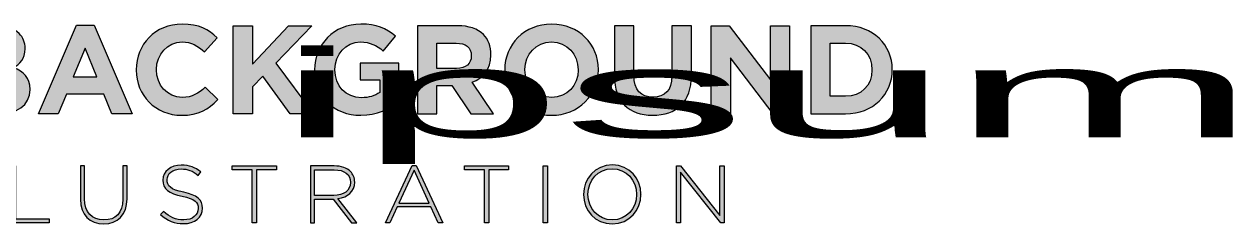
# Model space of a CAD drawing. Header units: inches. Extents: x -4 to 404, y -412 to 4.
# Drawn here: x 198 to 312.9, y -209.5 to -190.5 of the extents above; entities that cross this region are included whole.
import ezdxf

# ---------------------------------------------------------------- set-up
doc = ezdxf.new("R2010")
doc.units = ezdxf.units.IN
doc.header["$MEASUREMENT"] = 0
doc.layers.add('Layer 1', color=7, linetype='Continuous')

# ---------------------------------------------------------------- blocks, each defined once
blk = doc.blocks.new('block 13')
at = {"layer": 'Layer 1', "true_color": 0x8e8e8e}
h = blk.add_hatch(color=252, dxfattribs=at)
h.dxf.hatch_style = 2
edge = h.paths.add_edge_path()
edge.add_spline(control_points=[(191.43, -190.64), (191.43, -190.64), (195.33, -190.64), (195.33, -190.64), (196.29, -190.64), (197.04, -190.9), (197.52, -191.38), (197.91, -191.76), (198.1, -192.23), (198.1, -192.81), (198.1, -192.81), (198.1, -192.83), (198.1, -192.83), (198.1, -193.78), (197.59, -194.31), (196.99, -194.64), (197.96, -195.01), (198.56, -195.58), (198.56, -196.7), (198.56, -196.7), (198.56, -196.73), (198.56, -196.73), (198.56, -198.26), (197.32, -199.03), (195.42, -199.03), (195.42, -199.03), (191.43, -199.03), (191.43, -199.03), (191.43, -199.03), (191.43, -190.64), (191.43, -190.64)], knot_values=[0, 0, 0, 0, 1, 1, 1, 2, 2, 2, 3, 3, 3, 4, 4, 4, 5, 5, 5, 6, 6, 6, 7, 7, 7, 8, 8, 8, 9, 9, 9, 10, 10, 10, 10], degree=3, periodic=1)
edge = h.paths.add_edge_path()
edge.add_spline(control_points=[(194.93, -194.03), (195.75, -194.03), (196.26, -193.77), (196.26, -193.14), (196.26, -193.14), (196.26, -193.12), (196.26, -193.12), (196.26, -192.57), (195.83, -192.25), (195.05, -192.25), (195.05, -192.25), (193.23, -192.25), (193.23, -192.25), (193.23, -192.25), (193.23, -194.03), (193.23, -194.03), (193.23, -194.03), (194.93, -194.03), (194.93, -194.03)], knot_values=[0, 0, 0, 0, 1, 1, 1, 2, 2, 2, 3, 3, 3, 4, 4, 4, 5, 5, 5, 6, 6, 6, 6], degree=3, periodic=1)
edge = h.paths.add_edge_path()
edge.add_spline(control_points=[(195.42, -197.41), (196.24, -197.41), (196.73, -197.12), (196.73, -196.5), (196.73, -196.5), (196.73, -196.48), (196.73, -196.48), (196.73, -195.91), (196.31, -195.56), (195.36, -195.56), (195.36, -195.56), (193.23, -195.56), (193.23, -195.56), (193.23, -195.56), (193.23, -197.41), (193.23, -197.41), (193.23, -197.41), (195.42, -197.41), (195.42, -197.41)], knot_values=[0, 0, 0, 0, 1, 1, 1, 2, 2, 2, 3, 3, 3, 4, 4, 4, 5, 5, 5, 6, 6, 6, 6], degree=3, periodic=1)
h = blk.add_hatch(color=252, dxfattribs=at)
h.dxf.hatch_style = 2
h.paths.add_polyline_path([(202.97, -190.58), (204.67, -190.58), (208.27, -199.03), (206.34, -199.03), (205.57, -197.15), (202.02, -197.15), (201.25, -199.03), (199.37, -199.03)])
h.paths.add_polyline_path([(204.91, -195.52), (203.8, -192.79), (202.68, -195.52)])
h = blk.add_hatch(color=252, dxfattribs=at)
h.dxf.hatch_style = 2
edge = h.paths.add_edge_path()
edge.add_spline(control_points=[(208.66, -194.86), (208.66, -194.86), (208.66, -194.83), (208.66, -194.83), (208.66, -192.45), (210.46, -190.49), (213.04, -190.49), (214.62, -190.49), (215.57, -191.02), (216.35, -191.79), (216.35, -191.79), (215.17, -193.14), (215.17, -193.14), (214.52, -192.55), (213.87, -192.19), (213.03, -192.19), (211.61, -192.19), (210.59, -193.37), (210.59, -194.81), (210.59, -194.81), (210.59, -194.83), (210.59, -194.83), (210.59, -196.27), (211.59, -197.47), (213.03, -197.47), (213.99, -197.47), (214.57, -197.09), (215.23, -196.49), (215.23, -196.49), (216.41, -197.68), (216.41, -197.68), (215.54, -198.6), (214.58, -199.17), (212.97, -199.17), (210.5, -199.17), (208.66, -197.27), (208.66, -194.86)], knot_values=[0, 0, 0, 0, 1, 1, 1, 2, 2, 2, 3, 3, 3, 4, 4, 4, 5, 5, 5, 6, 6, 6, 7, 7, 7, 8, 8, 8, 9, 9, 9, 10, 10, 10, 11, 11, 11, 12, 12, 12, 12], degree=3, periodic=1)
h = blk.add_hatch(color=252, dxfattribs=at)
h.dxf.hatch_style = 2
h.paths.add_polyline_path([(217.89, -190.64), (219.73, -190.64), (219.73, -194.31), (223.14, -190.64), (225.37, -190.64), (221.95, -194.2), (225.53, -199.03), (223.31, -199.03), (220.71, -195.46), (219.73, -196.46), (219.73, -199.03), (217.89, -199.03)])
h = blk.add_hatch(color=252, dxfattribs=at)
h.dxf.hatch_style = 2
edge = h.paths.add_edge_path()
edge.add_spline(control_points=[(225.62, -194.86), (225.62, -194.86), (225.62, -194.83), (225.62, -194.83), (225.62, -192.45), (227.48, -190.49), (230.02, -190.49), (231.53, -190.49), (232.44, -190.9), (233.32, -191.64), (233.32, -191.64), (232.15, -193.05), (232.15, -193.05), (231.5, -192.51), (230.93, -192.19), (229.96, -192.19), (228.61, -192.19), (227.55, -193.38), (227.55, -194.81), (227.55, -194.81), (227.55, -194.83), (227.55, -194.83), (227.55, -196.37), (228.6, -197.5), (230.09, -197.5), (230.76, -197.5), (231.36, -197.33), (231.83, -196.99), (231.83, -196.99), (231.83, -195.79), (231.83, -195.79), (231.83, -195.79), (229.97, -195.79), (229.97, -195.79), (229.97, -195.79), (229.97, -194.2), (229.97, -194.2), (229.97, -194.2), (233.62, -194.2), (233.62, -194.2), (233.62, -194.2), (233.62, -197.84), (233.62, -197.84), (232.75, -198.57), (231.56, -199.17), (230.03, -199.17), (227.42, -199.17), (225.62, -197.34), (225.62, -194.86)], knot_values=[0, 0, 0, 0, 1, 1, 1, 2, 2, 2, 3, 3, 3, 4, 4, 4, 5, 5, 5, 6, 6, 6, 7, 7, 7, 8, 8, 8, 9, 9, 9, 10, 10, 10, 11, 11, 11, 12, 12, 12, 13, 13, 13, 14, 14, 14, 15, 15, 15, 16, 16, 16, 16], degree=3, periodic=1)
h = blk.add_hatch(color=252, dxfattribs=at)
h.dxf.hatch_style = 2
edge = h.paths.add_edge_path()
edge.add_spline(control_points=[(235.4, -190.64), (235.4, -190.64), (239.23, -190.64), (239.23, -190.64), (240.3, -190.64), (241.13, -190.94), (241.68, -191.49), (242.15, -191.95), (242.4, -192.61), (242.4, -193.41), (242.4, -193.41), (242.4, -193.43), (242.4, -193.43), (242.4, -194.78), (241.67, -195.64), (240.6, -196.03), (240.6, -196.03), (242.65, -199.03), (242.65, -199.03), (242.65, -199.03), (240.49, -199.03), (240.49, -199.03), (240.49, -199.03), (238.69, -196.34), (238.69, -196.34), (238.69, -196.34), (238.67, -196.34), (238.67, -196.34), (238.67, -196.34), (237.24, -196.34), (237.24, -196.34), (237.24, -196.34), (237.24, -199.03), (237.24, -199.03), (237.24, -199.03), (235.4, -199.03), (235.4, -199.03), (235.4, -199.03), (235.4, -190.64), (235.4, -190.64)], knot_values=[0, 0, 0, 0, 1, 1, 1, 2, 2, 2, 3, 3, 3, 4, 4, 4, 5, 5, 5, 6, 6, 6, 7, 7, 7, 8, 8, 8, 9, 9, 9, 10, 10, 10, 11, 11, 11, 12, 12, 12, 13, 13, 13, 13], degree=3, periodic=1)
edge = h.paths.add_edge_path()
edge.add_spline(control_points=[(239.11, -194.71), (240.01, -194.71), (240.53, -194.23), (240.53, -193.53), (240.53, -193.53), (240.53, -193.5), (240.53, -193.5), (240.53, -192.71), (239.98, -192.3), (239.08, -192.3), (239.08, -192.3), (237.24, -192.3), (237.24, -192.3), (237.24, -192.3), (237.24, -194.71), (237.24, -194.71), (237.24, -194.71), (239.11, -194.71), (239.11, -194.71)], knot_values=[0, 0, 0, 0, 1, 1, 1, 2, 2, 2, 3, 3, 3, 4, 4, 4, 5, 5, 5, 6, 6, 6, 6], degree=3, periodic=1)
h = blk.add_hatch(color=252, dxfattribs=at)
h.dxf.hatch_style = 2
edge = h.paths.add_edge_path()
edge.add_spline(control_points=[(243.7, -194.86), (243.7, -194.86), (243.7, -194.83), (243.7, -194.83), (243.7, -192.45), (245.58, -190.49), (248.17, -190.49), (250.76, -190.49), (252.62, -192.42), (252.62, -194.81), (252.62, -194.81), (252.62, -194.83), (252.62, -194.83), (252.62, -197.22), (250.74, -199.17), (248.15, -199.17), (245.56, -199.17), (243.7, -197.24), (243.7, -194.86)], knot_values=[0, 0, 0, 0, 1, 1, 1, 2, 2, 2, 3, 3, 3, 4, 4, 4, 5, 5, 5, 6, 6, 6, 6], degree=3, periodic=1)
edge = h.paths.add_edge_path()
edge.add_spline(control_points=[(250.69, -194.86), (250.69, -194.86), (250.69, -194.83), (250.69, -194.83), (250.69, -193.39), (249.64, -192.19), (248.15, -192.19), (246.66, -192.19), (245.63, -193.37), (245.63, -194.81), (245.63, -194.81), (245.63, -194.83), (245.63, -194.83), (245.63, -196.27), (246.69, -197.47), (248.17, -197.47), (249.66, -197.47), (250.69, -196.3), (250.69, -194.86)], knot_values=[0, 0, 0, 0, 1, 1, 1, 2, 2, 2, 3, 3, 3, 4, 4, 4, 5, 5, 5, 6, 6, 6, 6], degree=3, periodic=1)
h = blk.add_hatch(color=252, dxfattribs=at)
h.dxf.hatch_style = 2
edge = h.paths.add_edge_path()
edge.add_spline(control_points=[(254.14, -195.43), (254.14, -195.43), (254.14, -190.64), (254.14, -190.64), (254.14, -190.64), (255.99, -190.64), (255.99, -190.64), (255.99, -190.64), (255.99, -195.38), (255.99, -195.38), (255.99, -196.75), (256.67, -197.46), (257.8, -197.46), (258.92, -197.46), (259.61, -196.78), (259.61, -195.44), (259.61, -195.44), (259.61, -190.64), (259.61, -190.64), (259.61, -190.64), (261.46, -190.64), (261.46, -190.64), (261.46, -190.64), (261.46, -195.37), (261.46, -195.37), (261.46, -197.92), (260.03, -199.16), (257.77, -199.16), (255.52, -199.16), (254.14, -197.9), (254.14, -195.43)], knot_values=[0, 0, 0, 0, 1, 1, 1, 2, 2, 2, 3, 3, 3, 4, 4, 4, 5, 5, 5, 6, 6, 6, 7, 7, 7, 8, 8, 8, 9, 9, 9, 10, 10, 10, 10], degree=3, periodic=1)
h = blk.add_hatch(color=252, dxfattribs=at)
h.dxf.hatch_style = 2
h.paths.add_polyline_path([(263.34, -190.64), (265.05, -190.64), (268.98, -195.8), (268.98, -190.64), (270.8, -190.64), (270.8, -199.03), (269.23, -199.03), (265.17, -193.69), (265.17, -199.03), (263.34, -199.03)])
h = blk.add_hatch(color=252, dxfattribs=at)
h.dxf.hatch_style = 2
edge = h.paths.add_edge_path()
edge.add_spline(control_points=[(272.82, -190.64), (272.82, -190.64), (276.1, -190.64), (276.1, -190.64), (278.74, -190.64), (280.56, -192.45), (280.56, -194.81), (280.56, -194.81), (280.56, -194.83), (280.56, -194.83), (280.56, -197.2), (278.74, -199.03), (276.1, -199.03), (276.1, -199.03), (272.82, -199.03), (272.82, -199.03), (272.82, -199.03), (272.82, -190.64), (272.82, -190.64)], knot_values=[0, 0, 0, 0, 1, 1, 1, 2, 2, 2, 3, 3, 3, 4, 4, 4, 5, 5, 5, 6, 6, 6, 6], degree=3, periodic=1)
edge = h.paths.add_edge_path()
edge.add_spline(control_points=[(276.1, -197.36), (277.61, -197.36), (278.63, -196.34), (278.63, -194.86), (278.63, -194.86), (278.63, -194.83), (278.63, -194.83), (278.63, -193.35), (277.61, -192.3), (276.1, -192.3), (276.1, -192.3), (274.67, -192.3), (274.67, -192.3), (274.67, -192.3), (274.67, -197.36), (274.67, -197.36), (274.67, -197.36), (276.1, -197.36), (276.1, -197.36)], knot_values=[0, 0, 0, 0, 1, 1, 1, 2, 2, 2, 3, 3, 3, 4, 4, 4, 5, 5, 5, 6, 6, 6, 6], degree=3, periodic=1)
at = {"layer": 'Layer 1', "lineweight": 0}
for points in [[(202.97, -190.58), (204.67, -190.58), (208.27, -199.03), (206.34, -199.03), (205.57, -197.15), (202.02, -197.15), (201.25, -199.03), (199.37, -199.03), (202.97, -190.58)], [(217.89, -190.64), (219.73, -190.64), (219.73, -194.31), (223.14, -190.64), (225.37, -190.64), (221.95, -194.2), (225.53, -199.03), (223.31, -199.03), (220.71, -195.46), (219.73, -196.46), (219.73, -199.03), (217.89, -199.03), (217.89, -190.64)], [(263.34, -190.64), (265.05, -190.64), (268.98, -195.8), (268.98, -190.64), (270.8, -190.64), (270.8, -199.03), (269.23, -199.03), (265.17, -193.69), (265.17, -199.03), (263.34, -199.03), (263.34, -190.64)], [(204.91, -195.52), (203.8, -192.79), (202.68, -195.52), (204.91, -195.52)]]:
    blk.add_lwpolyline(points, dxfattribs=at)
for points, knots in [([(191.43, -190.64), (191.43, -190.64), (195.33, -190.64), (195.33, -190.64), (196.29, -190.64), (197.04, -190.9), (197.52, -191.38), (197.91, -191.76), (198.1, -192.23), (198.1, -192.81), (198.1, -192.81), (198.1, -192.83), (198.1, -192.83), (198.1, -193.78), (197.59, -194.31), (196.99, -194.64), (197.96, -195.01), (198.56, -195.58), (198.56, -196.7), (198.56, -196.7), (198.56, -196.73), (198.56, -196.73), (198.56, -198.26), (197.32, -199.03), (195.42, -199.03), (195.42, -199.03), (191.43, -199.03), (191.43, -199.03), (191.43, -199.03), (191.43, -190.64), (191.43, -190.64)], [0, 0, 0, 0, 1, 1, 1, 2, 2, 2, 3, 3, 3, 4, 4, 4, 5, 5, 5, 6, 6, 6, 7, 7, 7, 8, 8, 8, 9, 9, 9, 10, 10, 10, 10]), ([(208.66, -194.86), (208.66, -194.86), (208.66, -194.83), (208.66, -194.83), (208.66, -192.45), (210.46, -190.49), (213.04, -190.49), (214.62, -190.49), (215.57, -191.02), (216.35, -191.79), (216.35, -191.79), (215.17, -193.14), (215.17, -193.14), (214.52, -192.55), (213.87, -192.19), (213.03, -192.19), (211.61, -192.19), (210.59, -193.37), (210.59, -194.81), (210.59, -194.81), (210.59, -194.83), (210.59, -194.83), (210.59, -196.27), (211.59, -197.47), (213.03, -197.47), (213.99, -197.47), (214.57, -197.09), (215.23, -196.49), (215.23, -196.49), (216.41, -197.68), (216.41, -197.68), (215.54, -198.6), (214.58, -199.17), (212.97, -199.17), (210.5, -199.17), (208.66, -197.27), (208.66, -194.86)], [0, 0, 0, 0, 1, 1, 1, 2, 2, 2, 3, 3, 3, 4, 4, 4, 5, 5, 5, 6, 6, 6, 7, 7, 7, 8, 8, 8, 9, 9, 9, 10, 10, 10, 11, 11, 11, 12, 12, 12, 12]), ([(225.62, -194.86), (225.62, -194.86), (225.62, -194.83), (225.62, -194.83), (225.62, -192.45), (227.48, -190.49), (230.02, -190.49), (231.53, -190.49), (232.44, -190.9), (233.32, -191.64), (233.32, -191.64), (232.15, -193.05), (232.15, -193.05), (231.5, -192.51), (230.93, -192.19), (229.96, -192.19), (228.61, -192.19), (227.55, -193.38), (227.55, -194.81), (227.55, -194.81), (227.55, -194.83), (227.55, -194.83), (227.55, -196.37), (228.6, -197.5), (230.09, -197.5), (230.76, -197.5), (231.36, -197.33), (231.83, -196.99), (231.83, -196.99), (231.83, -195.79), (231.83, -195.79), (231.83, -195.79), (229.97, -195.79), (229.97, -195.79), (229.97, -195.79), (229.97, -194.2), (229.97, -194.2), (229.97, -194.2), (233.62, -194.2), (233.62, -194.2), (233.62, -194.2), (233.62, -197.84), (233.62, -197.84), (232.75, -198.57), (231.56, -199.17), (230.03, -199.17), (227.42, -199.17), (225.62, -197.34), (225.62, -194.86)], [0, 0, 0, 0, 1, 1, 1, 2, 2, 2, 3, 3, 3, 4, 4, 4, 5, 5, 5, 6, 6, 6, 7, 7, 7, 8, 8, 8, 9, 9, 9, 10, 10, 10, 11, 11, 11, 12, 12, 12, 13, 13, 13, 14, 14, 14, 15, 15, 15, 16, 16, 16, 16]), ([(235.4, -190.64), (235.4, -190.64), (239.23, -190.64), (239.23, -190.64), (240.3, -190.64), (241.13, -190.94), (241.68, -191.49), (242.15, -191.95), (242.4, -192.61), (242.4, -193.41), (242.4, -193.41), (242.4, -193.43), (242.4, -193.43), (242.4, -194.78), (241.67, -195.64), (240.6, -196.03), (240.6, -196.03), (242.65, -199.03), (242.65, -199.03), (242.65, -199.03), (240.49, -199.03), (240.49, -199.03), (240.49, -199.03), (238.69, -196.34), (238.69, -196.34), (238.69, -196.34), (238.67, -196.34), (238.67, -196.34), (238.67, -196.34), (237.24, -196.34), (237.24, -196.34), (237.24, -196.34), (237.24, -199.03), (237.24, -199.03), (237.24, -199.03), (235.4, -199.03), (235.4, -199.03), (235.4, -199.03), (235.4, -190.64), (235.4, -190.64)], [0, 0, 0, 0, 1, 1, 1, 2, 2, 2, 3, 3, 3, 4, 4, 4, 5, 5, 5, 6, 6, 6, 7, 7, 7, 8, 8, 8, 9, 9, 9, 10, 10, 10, 11, 11, 11, 12, 12, 12, 13, 13, 13, 13]), ([(243.7, -194.86), (243.7, -194.86), (243.7, -194.83), (243.7, -194.83), (243.7, -192.45), (245.58, -190.49), (248.17, -190.49), (250.76, -190.49), (252.62, -192.42), (252.62, -194.81), (252.62, -194.81), (252.62, -194.83), (252.62, -194.83), (252.62, -197.22), (250.74, -199.17), (248.15, -199.17), (245.56, -199.17), (243.7, -197.24), (243.7, -194.86)], [0, 0, 0, 0, 1, 1, 1, 2, 2, 2, 3, 3, 3, 4, 4, 4, 5, 5, 5, 6, 6, 6, 6]), ([(254.14, -195.43), (254.14, -195.43), (254.14, -190.64), (254.14, -190.64), (254.14, -190.64), (255.99, -190.64), (255.99, -190.64), (255.99, -190.64), (255.99, -195.38), (255.99, -195.38), (255.99, -196.75), (256.67, -197.46), (257.8, -197.46), (258.92, -197.46), (259.61, -196.78), (259.61, -195.44), (259.61, -195.44), (259.61, -190.64), (259.61, -190.64), (259.61, -190.64), (261.46, -190.64), (261.46, -190.64), (261.46, -190.64), (261.46, -195.37), (261.46, -195.37), (261.46, -197.92), (260.03, -199.16), (257.77, -199.16), (255.52, -199.16), (254.14, -197.9), (254.14, -195.43)], [0, 0, 0, 0, 1, 1, 1, 2, 2, 2, 3, 3, 3, 4, 4, 4, 5, 5, 5, 6, 6, 6, 7, 7, 7, 8, 8, 8, 9, 9, 9, 10, 10, 10, 10]), ([(272.82, -190.64), (272.82, -190.64), (276.1, -190.64), (276.1, -190.64), (278.74, -190.64), (280.56, -192.45), (280.56, -194.81), (280.56, -194.81), (280.56, -194.83), (280.56, -194.83), (280.56, -197.2), (278.74, -199.03), (276.1, -199.03), (276.1, -199.03), (272.82, -199.03), (272.82, -199.03), (272.82, -199.03), (272.82, -190.64), (272.82, -190.64)], [0, 0, 0, 0, 1, 1, 1, 2, 2, 2, 3, 3, 3, 4, 4, 4, 5, 5, 5, 6, 6, 6, 6]), ([(239.11, -194.71), (240.01, -194.71), (240.53, -194.23), (240.53, -193.53), (240.53, -193.53), (240.53, -193.5), (240.53, -193.5), (240.53, -192.71), (239.98, -192.3), (239.08, -192.3), (239.08, -192.3), (237.24, -192.3), (237.24, -192.3), (237.24, -192.3), (237.24, -194.71), (237.24, -194.71), (237.24, -194.71), (239.11, -194.71), (239.11, -194.71)], [0, 0, 0, 0, 1, 1, 1, 2, 2, 2, 3, 3, 3, 4, 4, 4, 5, 5, 5, 6, 6, 6, 6]), ([(250.69, -194.86), (250.69, -194.86), (250.69, -194.83), (250.69, -194.83), (250.69, -193.39), (249.64, -192.19), (248.15, -192.19), (246.66, -192.19), (245.63, -193.37), (245.63, -194.81), (245.63, -194.81), (245.63, -194.83), (245.63, -194.83), (245.63, -196.27), (246.69, -197.47), (248.17, -197.47), (249.66, -197.47), (250.69, -196.3), (250.69, -194.86)], [0, 0, 0, 0, 1, 1, 1, 2, 2, 2, 3, 3, 3, 4, 4, 4, 5, 5, 5, 6, 6, 6, 6]), ([(276.1, -197.36), (277.61, -197.36), (278.63, -196.34), (278.63, -194.86), (278.63, -194.86), (278.63, -194.83), (278.63, -194.83), (278.63, -193.35), (277.61, -192.3), (276.1, -192.3), (276.1, -192.3), (274.67, -192.3), (274.67, -192.3), (274.67, -192.3), (274.67, -197.36), (274.67, -197.36), (274.67, -197.36), (276.1, -197.36), (276.1, -197.36)], [0, 0, 0, 0, 1, 1, 1, 2, 2, 2, 3, 3, 3, 4, 4, 4, 5, 5, 5, 6, 6, 6, 6])]:
    blk.add_open_spline(points, degree=3, knots=knots, dxfattribs=at)
blk = doc.blocks.new('block 14')
at = {"layer": 'Layer 1', "true_color": 0x8e8e8e}
h = blk.add_hatch(color=252, dxfattribs=at)
h.dxf.hatch_style = 2
h.paths.add_polyline_path([(196.78, -203.99), (197.18, -203.99), (197.18, -209.04), (200.37, -209.04), (200.37, -209.42), (196.78, -209.42)])
h = blk.add_hatch(color=252, dxfattribs=at)
h.dxf.hatch_style = 2
edge = h.paths.add_edge_path()
edge.add_spline(control_points=[(203.35, -207.16), (203.35, -207.16), (203.35, -203.99), (203.35, -203.99), (203.35, -203.99), (203.75, -203.99), (203.75, -203.99), (203.75, -203.99), (203.75, -207.12), (203.75, -207.12), (203.75, -208.4), (204.44, -209.14), (205.59, -209.14), (206.69, -209.14), (207.39, -208.47), (207.39, -207.16), (207.39, -207.16), (207.39, -203.99), (207.39, -203.99), (207.39, -203.99), (207.79, -203.99), (207.79, -203.99), (207.79, -203.99), (207.79, -207.11), (207.79, -207.11), (207.79, -208.67), (206.89, -209.5), (205.57, -209.5), (204.27, -209.5), (203.35, -208.68), (203.35, -207.16)], knot_values=[0, 0, 0, 0, 1, 1, 1, 2, 2, 2, 3, 3, 3, 4, 4, 4, 5, 5, 5, 6, 6, 6, 7, 7, 7, 8, 8, 8, 9, 9, 9, 10, 10, 10, 10], degree=3, periodic=1)
h = blk.add_hatch(color=252, dxfattribs=at)
h.dxf.hatch_style = 2
edge = h.paths.add_edge_path()
edge.add_spline(control_points=[(210.98, -208.62), (210.98, -208.62), (211.25, -208.32), (211.25, -208.32), (211.84, -208.87), (212.4, -209.13), (213.19, -209.13), (214.01, -209.13), (214.56, -208.67), (214.56, -208.05), (214.56, -208.05), (214.56, -208.04), (214.56, -208.04), (214.56, -207.46), (214.26, -207.13), (213.03, -206.88), (211.73, -206.62), (211.2, -206.18), (211.2, -205.35), (211.2, -205.35), (211.2, -205.34), (211.2, -205.34), (211.2, -204.53), (211.94, -203.91), (212.94, -203.91), (213.74, -203.91), (214.26, -204.13), (214.81, -204.57), (214.81, -204.57), (214.55, -204.89), (214.55, -204.89), (214.04, -204.45), (213.53, -204.28), (212.93, -204.28), (212.13, -204.28), (211.6, -204.73), (211.6, -205.3), (211.6, -205.3), (211.6, -205.31), (211.6, -205.31), (211.6, -205.89), (211.9, -206.24), (213.19, -206.5), (214.44, -206.76), (214.97, -207.21), (214.97, -208), (214.97, -208), (214.97, -208.01), (214.97, -208.01), (214.97, -208.89), (214.22, -209.49), (213.17, -209.49), (212.3, -209.49), (211.64, -209.21), (210.98, -208.62)], knot_values=[0, 0, 0, 0, 1, 1, 1, 2, 2, 2, 3, 3, 3, 4, 4, 4, 5, 5, 5, 6, 6, 6, 7, 7, 7, 8, 8, 8, 9, 9, 9, 10, 10, 10, 11, 11, 11, 12, 12, 12, 13, 13, 13, 14, 14, 14, 15, 15, 15, 16, 16, 16, 17, 17, 17, 18, 18, 18, 18], degree=3, periodic=1)
h = blk.add_hatch(color=252, dxfattribs=at)
h.dxf.hatch_style = 2
h.paths.add_polyline_path([(219.69, -204.36), (217.8, -204.36), (217.8, -203.99), (221.99, -203.99), (221.99, -204.36), (220.1, -204.36), (220.1, -209.42), (219.69, -209.42)])
h = blk.add_hatch(color=252, dxfattribs=at)
h.dxf.hatch_style = 2
edge = h.paths.add_edge_path()
edge.add_spline(control_points=[(225.22, -203.99), (225.22, -203.99), (227.5, -203.99), (227.5, -203.99), (228.17, -203.99), (228.7, -204.2), (229.03, -204.52), (229.28, -204.78), (229.44, -205.14), (229.44, -205.53), (229.44, -205.53), (229.44, -205.55), (229.44, -205.55), (229.44, -206.45), (228.77, -206.97), (227.85, -207.1), (227.85, -207.1), (229.64, -209.42), (229.64, -209.42), (229.64, -209.42), (229.13, -209.42), (229.13, -209.42), (229.13, -209.42), (227.4, -207.17), (227.4, -207.17), (227.4, -207.17), (227.39, -207.17), (227.39, -207.17), (227.39, -207.17), (225.63, -207.17), (225.63, -207.17), (225.63, -207.17), (225.63, -209.42), (225.63, -209.42), (225.63, -209.42), (225.22, -209.42), (225.22, -209.42), (225.22, -209.42), (225.22, -203.99), (225.22, -203.99)], knot_values=[0, 0, 0, 0, 1, 1, 1, 2, 2, 2, 3, 3, 3, 4, 4, 4, 5, 5, 5, 6, 6, 6, 7, 7, 7, 8, 8, 8, 9, 9, 9, 10, 10, 10, 11, 11, 11, 12, 12, 12, 13, 13, 13, 13], degree=3, periodic=1)
edge = h.paths.add_edge_path()
edge.add_spline(control_points=[(227.45, -206.8), (228.36, -206.8), (229.04, -206.35), (229.04, -205.56), (229.04, -205.56), (229.04, -205.55), (229.04, -205.55), (229.04, -204.82), (228.46, -204.36), (227.48, -204.36), (227.48, -204.36), (225.63, -204.36), (225.63, -204.36), (225.63, -204.36), (225.63, -206.8), (225.63, -206.8), (225.63, -206.8), (227.45, -206.8), (227.45, -206.8)], knot_values=[0, 0, 0, 0, 1, 1, 1, 2, 2, 2, 3, 3, 3, 4, 4, 4, 5, 5, 5, 6, 6, 6, 6], degree=3, periodic=1)
h = blk.add_hatch(color=252, dxfattribs=at)
h.dxf.hatch_style = 2
h.paths.add_polyline_path([(234.9, -203.95), (235.29, -203.95), (237.81, -209.42), (237.37, -209.42), (236.68, -207.9), (233.48, -207.9), (232.79, -209.42), (232.37, -209.42)])
h.paths.add_polyline_path([(236.51, -207.53), (235.09, -204.39), (233.65, -207.53)])
h = blk.add_hatch(color=252, dxfattribs=at)
h.dxf.hatch_style = 2
h.paths.add_polyline_path([(241.78, -204.36), (239.89, -204.36), (239.89, -203.99), (244.07, -203.99), (244.07, -204.36), (242.18, -204.36), (242.18, -209.42), (241.78, -209.42)])
h = blk.add_hatch(color=252, dxfattribs=at)
h.dxf.hatch_style = 2
h.paths.add_polyline_path([(247.36, -203.99), (247.77, -203.99), (247.77, -209.42), (247.36, -209.42)])
h = blk.add_hatch(color=252, dxfattribs=at)
h.dxf.hatch_style = 2
edge = h.paths.add_edge_path()
edge.add_spline(control_points=[(251.2, -206.72), (251.2, -206.72), (251.2, -206.7), (251.2, -206.7), (251.2, -205.22), (252.3, -203.9), (253.94, -203.9), (255.58, -203.9), (256.66, -205.21), (256.66, -206.69), (256.67, -206.69), (256.67, -206.69), (256.66, -206.7), (256.66, -208.18), (255.57, -209.51), (253.93, -209.51), (252.28, -209.51), (251.2, -208.2), (251.2, -206.72)], knot_values=[0, 0, 0, 0, 1, 1, 1, 2, 2, 2, 3, 3, 3, 4, 4, 4, 5, 5, 5, 6, 6, 6, 6], degree=3, periodic=1)
edge = h.paths.add_edge_path()
edge.add_spline(control_points=[(256.24, -206.72), (256.24, -206.72), (256.24, -206.7), (256.24, -206.7), (256.24, -205.36), (255.27, -204.26), (253.93, -204.26), (252.58, -204.26), (251.62, -205.35), (251.62, -206.69), (251.62, -206.69), (251.62, -206.7), (251.62, -206.7), (251.62, -208.04), (252.6, -209.14), (253.94, -209.14), (255.28, -209.14), (256.24, -208.06), (256.24, -206.72)], knot_values=[0, 0, 0, 0, 1, 1, 1, 2, 2, 2, 3, 3, 3, 4, 4, 4, 5, 5, 5, 6, 6, 6, 6], degree=3, periodic=1)
h = blk.add_hatch(color=252, dxfattribs=at)
h.dxf.hatch_style = 2
h.paths.add_polyline_path([(260.04, -203.99), (260.42, -203.99), (264.17, -208.71), (264.17, -203.99), (264.56, -203.99), (264.56, -209.42), (264.25, -209.42), (260.43, -204.59), (260.43, -209.42), (260.04, -209.42)])
at = {"layer": 'Layer 1', "lineweight": 0}
for points in [[(196.78, -203.99), (197.18, -203.99), (197.18, -209.04), (200.37, -209.04), (200.37, -209.42), (196.78, -209.42), (196.78, -203.99)], [(219.69, -204.36), (217.8, -204.36), (217.8, -203.99), (221.99, -203.99), (221.99, -204.36), (220.1, -204.36), (220.1, -209.42), (219.69, -209.42), (219.69, -204.36)], [(234.9, -203.95), (235.29, -203.95), (237.81, -209.42), (237.37, -209.42), (236.68, -207.9), (233.48, -207.9), (232.79, -209.42), (232.37, -209.42), (234.9, -203.95)], [(236.51, -207.53), (235.09, -204.39), (233.65, -207.53), (236.51, -207.53)], [(241.78, -204.36), (239.89, -204.36), (239.89, -203.99), (244.07, -203.99), (244.07, -204.36), (242.18, -204.36), (242.18, -209.42), (241.78, -209.42), (241.78, -204.36)], [(247.36, -203.99), (247.77, -203.99), (247.77, -209.42), (247.36, -209.42), (247.36, -203.99)], [(260.04, -203.99), (260.42, -203.99), (264.17, -208.71), (264.17, -203.99), (264.56, -203.99), (264.56, -209.42), (264.25, -209.42), (260.43, -204.59), (260.43, -209.42), (260.04, -209.42), (260.04, -203.99)]]:
    blk.add_lwpolyline(points, dxfattribs=at)
for points, knots in [([(203.35, -207.16), (203.35, -207.16), (203.35, -203.99), (203.35, -203.99), (203.35, -203.99), (203.75, -203.99), (203.75, -203.99), (203.75, -203.99), (203.75, -207.12), (203.75, -207.12), (203.75, -208.4), (204.44, -209.14), (205.59, -209.14), (206.69, -209.14), (207.39, -208.47), (207.39, -207.16), (207.39, -207.16), (207.39, -203.99), (207.39, -203.99), (207.39, -203.99), (207.79, -203.99), (207.79, -203.99), (207.79, -203.99), (207.79, -207.11), (207.79, -207.11), (207.79, -208.67), (206.89, -209.5), (205.57, -209.5), (204.27, -209.5), (203.35, -208.68), (203.35, -207.16)], [0, 0, 0, 0, 1, 1, 1, 2, 2, 2, 3, 3, 3, 4, 4, 4, 5, 5, 5, 6, 6, 6, 7, 7, 7, 8, 8, 8, 9, 9, 9, 10, 10, 10, 10]), ([(210.98, -208.62), (210.98, -208.62), (211.25, -208.32), (211.25, -208.32), (211.84, -208.87), (212.4, -209.13), (213.19, -209.13), (214.01, -209.13), (214.56, -208.67), (214.56, -208.05), (214.56, -208.05), (214.56, -208.04), (214.56, -208.04), (214.56, -207.46), (214.26, -207.13), (213.03, -206.88), (211.73, -206.62), (211.2, -206.18), (211.2, -205.35), (211.2, -205.35), (211.2, -205.34), (211.2, -205.34), (211.2, -204.53), (211.94, -203.91), (212.94, -203.91), (213.74, -203.91), (214.26, -204.13), (214.81, -204.57), (214.81, -204.57), (214.55, -204.89), (214.55, -204.89), (214.04, -204.45), (213.53, -204.28), (212.93, -204.28), (212.13, -204.28), (211.6, -204.73), (211.6, -205.3), (211.6, -205.3), (211.6, -205.31), (211.6, -205.31), (211.6, -205.89), (211.9, -206.24), (213.19, -206.5), (214.44, -206.76), (214.97, -207.21), (214.97, -208), (214.97, -208), (214.97, -208.01), (214.97, -208.01), (214.97, -208.89), (214.22, -209.49), (213.17, -209.49), (212.3, -209.49), (211.64, -209.21), (210.98, -208.62)], [0, 0, 0, 0, 1, 1, 1, 2, 2, 2, 3, 3, 3, 4, 4, 4, 5, 5, 5, 6, 6, 6, 7, 7, 7, 8, 8, 8, 9, 9, 9, 10, 10, 10, 11, 11, 11, 12, 12, 12, 13, 13, 13, 14, 14, 14, 15, 15, 15, 16, 16, 16, 17, 17, 17, 18, 18, 18, 18]), ([(225.22, -203.99), (225.22, -203.99), (227.5, -203.99), (227.5, -203.99), (228.17, -203.99), (228.7, -204.2), (229.03, -204.52), (229.28, -204.78), (229.44, -205.14), (229.44, -205.53), (229.44, -205.53), (229.44, -205.55), (229.44, -205.55), (229.44, -206.45), (228.77, -206.97), (227.85, -207.1), (227.85, -207.1), (229.64, -209.42), (229.64, -209.42), (229.64, -209.42), (229.13, -209.42), (229.13, -209.42), (229.13, -209.42), (227.4, -207.17), (227.4, -207.17), (227.4, -207.17), (227.39, -207.17), (227.39, -207.17), (227.39, -207.17), (225.63, -207.17), (225.63, -207.17), (225.63, -207.17), (225.63, -209.42), (225.63, -209.42), (225.63, -209.42), (225.22, -209.42), (225.22, -209.42), (225.22, -209.42), (225.22, -203.99), (225.22, -203.99)], [0, 0, 0, 0, 1, 1, 1, 2, 2, 2, 3, 3, 3, 4, 4, 4, 5, 5, 5, 6, 6, 6, 7, 7, 7, 8, 8, 8, 9, 9, 9, 10, 10, 10, 11, 11, 11, 12, 12, 12, 13, 13, 13, 13]), ([(227.45, -206.8), (228.36, -206.8), (229.04, -206.35), (229.04, -205.56), (229.04, -205.56), (229.04, -205.55), (229.04, -205.55), (229.04, -204.82), (228.46, -204.36), (227.48, -204.36), (227.48, -204.36), (225.63, -204.36), (225.63, -204.36), (225.63, -204.36), (225.63, -206.8), (225.63, -206.8), (225.63, -206.8), (227.45, -206.8), (227.45, -206.8)], [0, 0, 0, 0, 1, 1, 1, 2, 2, 2, 3, 3, 3, 4, 4, 4, 5, 5, 5, 6, 6, 6, 6]), ([(251.2, -206.72), (251.2, -206.72), (251.2, -206.7), (251.2, -206.7), (251.2, -205.22), (252.3, -203.9), (253.94, -203.9), (255.58, -203.9), (256.66, -205.21), (256.66, -206.69), (256.67, -206.69), (256.67, -206.69), (256.66, -206.7), (256.66, -208.18), (255.57, -209.51), (253.93, -209.51), (252.28, -209.51), (251.2, -208.2), (251.2, -206.72)], [0, 0, 0, 0, 1, 1, 1, 2, 2, 2, 3, 3, 3, 4, 4, 4, 5, 5, 5, 6, 6, 6, 6]), ([(256.24, -206.72), (256.24, -206.72), (256.24, -206.7), (256.24, -206.7), (256.24, -205.36), (255.27, -204.26), (253.93, -204.26), (252.58, -204.26), (251.62, -205.35), (251.62, -206.69), (251.62, -206.69), (251.62, -206.7), (251.62, -206.7), (251.62, -208.04), (252.6, -209.14), (253.94, -209.14), (255.28, -209.14), (256.24, -208.06), (256.24, -206.72)], [0, 0, 0, 0, 1, 1, 1, 2, 2, 2, 3, 3, 3, 4, 4, 4, 5, 5, 5, 6, 6, 6, 6])]:
    blk.add_open_spline(points, degree=3, knots=knots, dxfattribs=at)
blk = doc.blocks.new('block 12')
at = {"layer": 'Layer 1'}
for name in ['block 13', 'block 14']:
    blk.add_blockref(name, (0, 0), dxfattribs=at)
blk = doc.blocks.new('block 2')
at = {"layer": 'Layer 1'}
blk.add_blockref('block 12', (0, 0), dxfattribs=at)
at = {"layer": 'Layer 1', "color": 7, "true_color": 0xffffff, "insert": (221.98, -203.8), "char_height": 8.3367, "attachment_point": 7}
blk.add_mtext('\\fMyriad Pro|b0|i0|c0|p34;\\W3.13643;ipsum', dxfattribs=at)

msp = doc.modelspace()

# ---------------------------------------------------------------- block references
at = {"layer": 'Layer 1'}
msp.add_blockref('block 2', (0, 0), dxfattribs=at)

doc.saveas('drawing.dxf')
